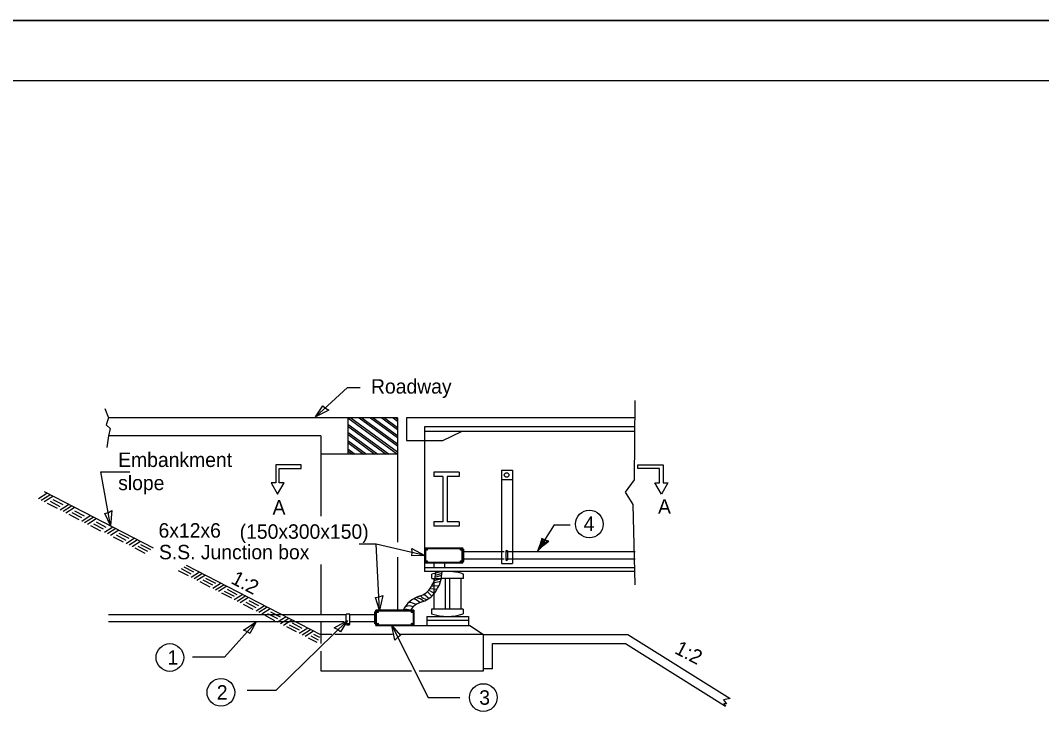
# Model space of a CAD drawing. Extents: x 2400451 to 2402551, y 420853 to 421881.
# Drawn here: x 2401320.3 to 2401489.8, y 421314.6 to 421431.1 of the extents above; entities that cross this region are included whole.
import ezdxf

# ---------------------------------------------------------------- set-up
doc = ezdxf.new("R2010")
doc.units = 0
for name, color, linetype in [('Design_EX_Roadway Notes', 7, 'Continuous'), ('Level 48', 7, 'Continuous'), ('Sheets_50 Reference Boundary', 7, 'Continuous'), ('Sheets_General Details', 7, 'Continuous'), ('Sheets_Printer Plotting Border', 7, 'Continuous'), ('Topo_Building', 7, 'Continuous')]:
    doc.layers.add(name, color=color, linetype=linetype)

msp = doc.modelspace()

# ---------------------------------------------------------------- linework, layer by layer
at = {"layer": 'Design_EX_Roadway Notes'}
for p, q in [((2401369.31, 421365.2), (2401374.58, 421370.09)), ((2401374.58, 421370.09), (2401376.73, 421370.09)), ((2401366.88, 421357.23), (2401362.68, 421357.23)), ((2401362.68, 421357.23), (2401362.68, 421354.23)), ((2401363.28, 421354.23), (2401363.28, 421356.63)), ((2401363.28, 421356.63), (2401366.88, 421356.63)), ((2401366.88, 421356.63), (2401366.88, 421357.23)), ((2401422.81, 421356.63), (2401422.81, 421357.23)), ((2401422.81, 421357.23), (2401427.01, 421357.23)), ((2401426.41, 421356.63), (2401422.81, 421356.63)), ((2401426.41, 421354.23), (2401426.41, 421356.63)), ((2401427.01, 421357.23), (2401427.01, 421354.23)), ((2401335.23, 421347.17), (2401333.65, 421356.1)), ((2401333.65, 421356.1), (2401338.45, 421356.1)), ((2401362.68, 421354.23), (2401361.9, 421354.23)), ((2401361.9, 421354.23), (2401362.98, 421352.35)), ((2401362.98, 421352.35), (2401364.06, 421354.23)), ((2401364.06, 421354.23), (2401363.28, 421354.23)), ((2401426.71, 421352.35), (2401425.63, 421354.23)), ((2401425.63, 421354.23), (2401426.41, 421354.23)), ((2401427.79, 421354.23), (2401426.71, 421352.35)), ((2401427.01, 421354.23), (2401427.79, 421354.23)), ((2401408.91, 421347.26), (2401406.16, 421342.91)), ((2401408.91, 421347.26), (2401411.56, 421347.26)), ((2401379.35, 421344.09), (2401376.52, 421344.09)), ((2401379.9, 421333.1), (2401379.35, 421344.09)), ((2401387.46, 421342.16), (2401379.35, 421344.09)), ((2401359.42, 421331.14), (2401354.16, 421325.3)), ((2401374.58, 421331.38), (2401362.72, 421319.78)), ((2401381.96, 421330.55), (2401387.97, 421318.61)), ((2401354.16, 421325.3), (2401348.89, 421325.3)), ((2401362.72, 421319.78), (2401357.92, 421319.78)), ((2401387.97, 421318.61), (2401393.23, 421318.61))]:
    msp.add_line(p, q, dxfattribs=at)
for points in [[(2401371.52, 421366.34), (2401369.31, 421365.2), (2401370.5, 421367.04), (2401370.96, 421366.66)], [(2401335.47, 421349.65), (2401335.23, 421347.17), (2401334.34, 421349.17), (2401334.9, 421349.35)], [(2401385.28, 421343.36), (2401387.46, 421342.16), (2401385.27, 421342.13), (2401385.33, 421342.72)], [(2401380.44, 421335.54), (2401379.9, 421333.1), (2401379.26, 421335.21), (2401379.84, 421335.31)], [(2401357.31, 421329.8), (2401359.42, 421331.14), (2401358.39, 421329.2), (2401357.9, 421329.54)], [(2401372.4, 421330.18), (2401374.58, 421331.38), (2401373.43, 421329.51), (2401372.96, 421329.88)], [(2401382.44, 421328.11), (2401381.96, 421330.55), (2401383.39, 421328.89), (2401382.9, 421328.56)]]:
    msp.add_lwpolyline(points, close=True, dxfattribs=at)
msp.add_lwpolyline([(2401407.39, 421344.74), (2401406.85, 421344.99), (2401406.57, 421344.07), (2401406.16, 421342.91), (2401407.11, 421343.82), (2401408.01, 421344.58), (2401407.39, 421344.74), (2401407, 421344.86), (2401406.59, 421343.59), (2401407.73, 421344.55), (2401407.19, 421344.64), (2401406.93, 421344.1), (2401407.37, 421344.5)], dxfattribs=at)
for centre in [(2401414.76, 421347.4), (2401345.11, 421325.24), (2401353.58, 421319.44), (2401397.15, 421318.59)]:
    msp.add_circle(centre, 2.3, dxfattribs=at)
at = {"layer": 'Level 48'}
msp.add_lwpolyline([(2401191.31, 421431.06), (2401871.31, 421431.06), (2401871.31, 420991.06), (2401191.31, 420991.06)], close=True, dxfattribs=at)
at = {"layer": 'Sheets_50 Reference Boundary'}
msp.add_lwpolyline([(2401231.31, 421421.06), (2401861.31, 421421.06), (2401861.31, 421021.06), (2401231.31, 421021.06)], close=True, dxfattribs=at)
at = {"layer": 'Sheets_General Details'}
msp.add_line((2401871.31, 421431.06), (2401191.31, 421431.06), dxfattribs=at)
msp.add_lwpolyline([(2401231.31, 421421.06), (2401861.31, 421421.06), (2401861.31, 421001.06), (2401231.31, 421001.06)], close=True, dxfattribs=at)
at = {"layer": 'Sheets_Printer Plotting Border'}
msp.add_lwpolyline([(2401191.31, 420991.06), (2401871.31, 420991.06), (2401871.31, 421431.06), (2401191.31, 421431.06)], close=True, dxfattribs=at)
at = {"layer": 'Topo_Building'}
for p, q in [((2401382.91, 421365.04), (2401334.91, 421365.04)), ((2401374.66, 421365.04), (2401382.91, 421359.04)), ((2401374.66, 421365.04), (2401374.66, 421359.04)), ((2401375.13, 421365.04), (2401382.91, 421359.38)), ((2401376.54, 421365.04), (2401382.91, 421360.4)), ((2401377, 421365.04), (2401382.91, 421360.74)), ((2401378.42, 421365.04), (2401382.91, 421361.77)), ((2401378.88, 421365.04), (2401382.91, 421362.1)), ((2401380.29, 421365.04), (2401382.91, 421363.13)), ((2401380.76, 421365.04), (2401382.91, 421363.47)), ((2401382.17, 421365.04), (2401382.91, 421364.49)), ((2401382.64, 421365.04), (2401382.91, 421364.84)), ((2401382.91, 421365.04), (2401382.91, 421344.42)), ((2401422.38, 421365.04), (2401384.41, 421365.04)), ((2401384.41, 421365.04), (2401384.41, 421361.29)), ((2401374.66, 421364.01), (2401381.5, 421359.04)), ((2401374.66, 421363.67), (2401381.04, 421359.04)), ((2401422.38, 421363.54), (2401387.41, 421363.54)), ((2401387.41, 421363.54), (2401387.41, 421342.99)), ((2401370.16, 421362.04), (2401334.91, 421362.04)), ((2401370.16, 421362.04), (2401370.16, 421348.73)), ((2401374.66, 421362.65), (2401379.63, 421359.04)), ((2401374.66, 421362.31), (2401379.16, 421359.04)), ((2401422.38, 421362.79), (2401387.41, 421362.79)), ((2401390.41, 421361.29), (2401393.55, 421362.79)), ((2401374.66, 421361.28), (2401377.75, 421359.04)), ((2401374.66, 421360.94), (2401377.28, 421359.04)), ((2401374.66, 421359.92), (2401375.87, 421359.04)), ((2401384.41, 421361.29), (2401390.41, 421361.29)), ((2401382.91, 421359.04), (2401370.16, 421359.04)), ((2401374.66, 421359.58), (2401375.41, 421359.04)), ((2401393.11, 421356.04), (2401388.91, 421356.04)), ((2401388.91, 421356.04), (2401388.91, 421355.29)), ((2401390.41, 421355.29), (2401388.91, 421355.29)), ((2401390.41, 421355.29), (2401390.41, 421347.79)), ((2401391.16, 421355.29), (2401391.16, 421347.79)), ((2401393.11, 421355.29), (2401391.16, 421355.29)), ((2401393.11, 421356.04), (2401393.11, 421355.29)), ((2401400.18, 421356.33), (2401400.18, 421340.88)), ((2401400.18, 421356.33), (2401401.98, 421356.33)), ((2401400.18, 421354.83), (2401401.98, 421354.83)), ((2401401.98, 421356.33), (2401401.98, 421340.88)), ((2401323.29, 421351.65), (2401324.68, 421352.54)), ((2401323.77, 421351.39), (2401325.17, 421352.28)), ((2401324.27, 421351.14), (2401325.66, 421352.03)), ((2401342.39, 421343.39), (2401324.32, 421352.77)), ((2401326.88, 421349.78), (2401328.27, 421350.67)), ((2401327.37, 421349.53), (2401328.76, 421350.42)), ((2401327.86, 421349.27), (2401329.25, 421350.16)), ((2401330.47, 421347.91), (2401331.87, 421348.8)), ((2401330.96, 421347.66), (2401332.36, 421348.55)), ((2401331.45, 421347.41), (2401332.85, 421348.3)), ((2401334.25, 421346.07), (2401335.65, 421346.96)), ((2401334.74, 421345.81), (2401336.14, 421346.7)), ((2401335.23, 421345.55), (2401336.63, 421346.45)), ((2401388.91, 421347.79), (2401388.91, 421347.04)), ((2401390.41, 421347.79), (2401388.91, 421347.79)), ((2401393.11, 421347.04), (2401388.91, 421347.04)), ((2401393.11, 421347.79), (2401391.16, 421347.79)), ((2401393.11, 421347.79), (2401393.11, 421347.04)), ((2401337.85, 421344.2), (2401339.24, 421345.09)), ((2401338.34, 421343.94), (2401339.73, 421344.84)), ((2401338.83, 421343.69), (2401340.22, 421344.58)), ((2401387.41, 421343.47), (2401393.75, 421343.47)), ((2401387.41, 421343.47), (2401387.41, 421340.91)), ((2401387.54, 421343.34), (2401393.62, 421343.34)), ((2401387.54, 421343.34), (2401387.54, 421341.04)), ((2401393.62, 421341.04), (2401393.62, 421343.34)), ((2401393.75, 421340.91), (2401393.75, 421343.47)), ((2401393.75, 421343.21), (2401393.91, 421343.21)), ((2401393.75, 421343.03), (2401393.91, 421343.03)), ((2401393.91, 421341.2), (2401393.91, 421343.21)), ((2401393.91, 421342.83), (2401400.63, 421342.83)), ((2401400.86, 421342.95), (2401400.86, 421341.45)), ((2401400.93, 421342.83), (2401422.38, 421342.83)), ((2401401.16, 421342.95), (2401401.16, 421341.45)), ((2401382.91, 421341.93), (2401382.91, 421333.15)), ((2401393.75, 421341.37), (2401393.91, 421341.37)), ((2401393.75, 421341.2), (2401393.91, 421341.2)), ((2401393.91, 421341.63), (2401400.62, 421341.63)), ((2401400.93, 421341.63), (2401422.38, 421341.63)), ((2401370.15, 421328.98), (2401347.88, 421340.54)), ((2401348.62, 421338.6), (2401350.02, 421339.49)), ((2401370.16, 421340.66), (2401370.16, 421332.34)), ((2401387.41, 421340.91), (2401387.41, 421339.54)), ((2401393.75, 421340.91), (2401387.41, 421340.91)), ((2401422.38, 421340.14), (2401387.41, 421340.14)), ((2401422.38, 421339.54), (2401387.41, 421339.54)), ((2401393.62, 421341.04), (2401387.54, 421341.04)), ((2401389.59, 421341.04), (2401387.54, 421341.04)), ((2401388.93, 421341.02), (2401388.93, 421340.17)), ((2401389.7, 421341.04), (2401389.7, 421340.91)), ((2401389.95, 421341.04), (2401389.95, 421340.91)), ((2401390.73, 421341.02), (2401390.73, 421340.14)), ((2401391.91, 421341.04), (2401391.91, 421340.91)), ((2401392.16, 421341.04), (2401392.16, 421340.91)), ((2401400.18, 421340.88), (2401401.98, 421340.88)), ((2401349.12, 421338.35), (2401350.51, 421339.24)), ((2401349.6, 421338.09), (2401351, 421338.98)), ((2401388.61, 421338.34), (2401388.61, 421339.09)), ((2401388.61, 421338.34), (2401390.17, 421338.34)), ((2401388.99, 421333.25), (2401388.99, 421338.34)), ((2401388.99, 421337.68), (2401390.08, 421337.93)), ((2401389, 421338.02), (2401390.18, 421338.37)), ((2401389.17, 421338.59), (2401390.27, 421338.91)), ((2401389.21, 421338.93), (2401390.29, 421339.24)), ((2401393.86, 421338.34), (2401390.17, 421338.34)), ((2401390.86, 421333.25), (2401390.86, 421338.34)), ((2401391.61, 421333.25), (2401391.61, 421338.34)), ((2401393.49, 421333.25), (2401393.49, 421338.34)), ((2401393.86, 421338.34), (2401393.86, 421339.09)), ((2401393.86, 421338.34), (2401393.86, 421338.34)), ((2401352.22, 421336.74), (2401353.61, 421337.63)), ((2401352.71, 421336.48), (2401354.1, 421337.37)), ((2401353.2, 421336.23), (2401354.59, 421337.12)), ((2401387.88, 421336.13), (2401388.56, 421335.47)), ((2401388.19, 421336.36), (2401388.99, 421335.92)), ((2401388.45, 421336.7), (2401388.99, 421336.65)), ((2401388.67, 421337.12), (2401388.99, 421337.14)), ((2401388.93, 421337.67), (2401388.99, 421337.68)), ((2401388.99, 421337.14), (2401389.79, 421337.2)), ((2401388.99, 421336.65), (2401389.45, 421336.6)), ((2401355.81, 421334.87), (2401357.21, 421335.76)), ((2401356.3, 421334.62), (2401357.7, 421335.51)), ((2401356.79, 421334.36), (2401358.19, 421335.25)), ((2401387.38, 421335.73), (2401388.14, 421335.06)), ((2401388.99, 421335.92), (2401389.02, 421335.9)), ((2401359.41, 421333.01), (2401360.8, 421333.9)), ((2401359.89, 421332.75), (2401361.29, 421333.64)), ((2401360.38, 421332.5), (2401361.78, 421333.39)), ((2401379.13, 421330.83), (2401379.13, 421332.83)), ((2401379.28, 421332.83), (2401379.13, 421332.83)), ((2401379.28, 421332.66), (2401379.13, 421332.66)), ((2401385.62, 421333.09), (2401379.28, 421333.09)), ((2401379.28, 421330.54), (2401379.28, 421333.09)), ((2401385.49, 421332.96), (2401379.41, 421332.96)), ((2401379.41, 421330.66), (2401379.41, 421332.96)), ((2401385.49, 421332.96), (2401385.49, 421330.66)), ((2401385.62, 421333.09), (2401385.62, 421330.54)), ((2401393.81, 421333.25), (2401388.56, 421333.25)), ((2401388.56, 421333.25), (2401388.56, 421332.5)), ((2401393.81, 421333.25), (2401393.81, 421332.5)), ((2401363.61, 421332.34), (2401334.91, 421332.34)), ((2401365.94, 421331.14), (2401334.91, 421331.14)), ((2401363, 421331.14), (2401364.39, 421332.03)), ((2401363.49, 421330.89), (2401364.88, 421331.78)), ((2401374.36, 421332.34), (2401363.72, 421332.34)), ((2401363.98, 421330.63), (2401365.37, 421331.52)), ((2401373.99, 421331.14), (2401366, 421331.14)), ((2401370.16, 421331.14), (2401370.16, 421327.58)), ((2401374.36, 421331.34), (2401374.36, 421332.41)), ((2401374.96, 421330.7), (2401374.96, 421332.41)), ((2401379.13, 421332.34), (2401374.96, 421332.34)), ((2401379.09, 421331.14), (2401374.96, 421331.14)), ((2401379.28, 421331), (2401379.13, 421331)), ((2401387.79, 421332.04), (2401394.69, 421332.04)), ((2401387.79, 421332.04), (2401387.79, 421330.54)), ((2401387.79, 421331.44), (2401394.69, 421331.44)), ((2401394.69, 421332.04), (2401394.69, 421330.54)), ((2401366.59, 421329.28), (2401367.99, 421330.17)), ((2401367.08, 421329.02), (2401368.48, 421329.91)), ((2401367.57, 421328.77), (2401368.96, 421329.66)), ((2401374.36, 421330.91), (2401374.36, 421330.92)), ((2401374.36, 421330.91), (2401374.98, 421330.91)), ((2401379.28, 421330.83), (2401379.13, 421330.83)), ((2401379.28, 421330.54), (2401385.62, 421330.54)), ((2401379.41, 421330.66), (2401385.49, 421330.66)), ((2401379.91, 421330.54), (2401394.91, 421330.54)), ((2401380.88, 421330.66), (2401380.88, 421330.54)), ((2401381.12, 421330.66), (2401381.12, 421330.54)), ((2401383.09, 421330.66), (2401383.09, 421330.54)), ((2401383.33, 421330.66), (2401383.33, 421330.54)), ((2401383.45, 421330.66), (2401385.49, 421330.66)), ((2401394.91, 421330.54), (2401397.16, 421329.04)), ((2401371.98, 421329.04), (2401370.16, 421329.04)), ((2401382.07, 421329.04), (2401372.48, 421329.04)), ((2401397.16, 421329.04), (2401383.28, 421329.04)), ((2401397.16, 421323.04), (2401397.16, 421329.04)), ((2401397.16, 421329.04), (2401421.16, 421329.04)), ((2401421.16, 421329.04), (2401438.15, 421318.43)), ((2401370.16, 421326.3), (2401370.16, 421323.04)), ((2401398.66, 421323.34), (2401398.66, 421327.54)), ((2401398.66, 421327.54), (2401420.73, 421327.54)), ((2401420.73, 421327.54), (2401437.35, 421317.16)), ((2401370.16, 421323.04), (2401385.23, 421323.04)), ((2401386.51, 421323.04), (2401397.16, 421323.04)), ((2401398.66, 421323.34), (2401397.16, 421323.34))]:
    msp.add_line(p, q, dxfattribs=at)
for points in [[(2401334.31, 421366.62), (2401334.91, 421365.04), (2401334.54, 421363.88), (2401335.19, 421363.28), (2401334.91, 421362.04), (2401334.66, 421360.11)], [(2401422.37, 421337.33), (2401422.03, 421350.66), (2401420.75, 421352.7), (2401422.25, 421354.73), (2401422.38, 421367.91)], [(2401325.69, 421351.48), (2401327.32, 421350.63)], [(2401324.76, 421350.88), (2401326.39, 421350.03)], [(2401325.22, 421351.18), (2401326.85, 421350.33)], [(2401329.28, 421349.61), (2401330.91, 421348.76)], [(2401328.35, 421349.02), (2401329.98, 421348.17)], [(2401328.81, 421349.32), (2401330.44, 421348.47)], [(2401331.94, 421347.15), (2401333.58, 421346.3)], [(2401332.41, 421347.45), (2401334.04, 421346.6)], [(2401332.87, 421347.75), (2401334.5, 421346.9)], [(2401335.72, 421345.3), (2401337.36, 421344.45)], [(2401336.19, 421345.6), (2401337.82, 421344.75)], [(2401336.65, 421345.9), (2401338.29, 421345.05)], [(2401339.32, 421343.43), (2401340.95, 421342.59)], [(2401339.78, 421343.73), (2401341.41, 421342.89)], [(2401340.25, 421344.03), (2401341.88, 421343.18)], [(2401346.5, 421339.71), (2401348.13, 421338.86)], [(2401346.96, 421340.01), (2401348.6, 421339.16)], [(2401347.43, 421340.3), (2401349.06, 421339.45)], [(2401350.09, 421337.84), (2401351.73, 421336.99)], [(2401350.56, 421338.14), (2401352.19, 421337.29)], [(2401351.02, 421338.44), (2401352.66, 421337.59)], [(2401354.15, 421336.28), (2401355.78, 421335.43)], [(2401354.61, 421336.57), (2401356.25, 421335.72)], [(2401353.69, 421335.98), (2401355.32, 421335.13)], [(2401357.74, 421334.41), (2401359.38, 421333.56)], [(2401358.21, 421334.71), (2401359.84, 421333.86)], [(2401357.28, 421334.11), (2401358.91, 421333.27)], [(2401361.8, 421332.84), (2401363.43, 421331.99)], [(2401360.87, 421332.25), (2401362.5, 421331.4)], [(2401361.33, 421332.54), (2401362.97, 421331.7)], [(2401365.39, 421330.98), (2401367.02, 421330.13)], [(2401364.46, 421330.38), (2401366.1, 421329.53)], [(2401364.93, 421330.68), (2401366.56, 421329.83)], [(2401368.06, 421328.52), (2401369.5, 421327.77)], [(2401368.52, 421328.81), (2401369.72, 421328.19)], [(2401368.98, 421329.11), (2401369.94, 421328.61)], [(2401438.15, 421318.43), (2401437.02, 421318.2), (2401437.54, 421317.52), (2401437.06, 421317.58), (2401437.35, 421317.16)]]:
    msp.add_lwpolyline(points, dxfattribs=at)
for centre, radius in [((2401401.01, 421355.56), 0.375), ((2401387.74, 421343.15), 0.082), ((2401393.43, 421343.15), 0.082), ((2401387.74, 421341.22), 0.082), ((2401393.43, 421341.22), 0.082), ((2401379.61, 421332.78), 0.082), ((2401385.29, 421332.78), 0.082), ((2401379.61, 421330.85), 0.082), ((2401385.29, 421330.85), 0.082)]:
    msp.add_circle(centre, radius, dxfattribs=at)
for centre, radius, start, end in [((2401401.01, 421342.77), 0.235, 50.4346, 129.5654), ((2401401.01, 421341.54), 0.174, 210.693, 329.3271), ((2401391.24, 421331.55), 7.98, 96.7176, 109.2044), ((2401384.5, 421339.58), 4.76, 356.3572, 359.4452), ((2401384.5, 421339.58), 5.8, 326.6486, 358.9395), ((2401391.24, 421331.55), 7.98, 70.7956, 96.7727), ((2401391.24, 421331.55), 7.98, 96.7727, 96.785), ((2401384.5, 421339.58), 5.8, 358.9395, 359.5446), ((2401384.5, 421339.58), 4.76, 326.6486, 340.3661), ((2401384.5, 421339.58), 4.76, 340.3661, 356.3572), ((2401385.69, 421338.5), 3.18, 285.1965, 331.184), ((2401385.69, 421338.5), 4.23, 321.2726, 331.184), ((2401387.91, 421331.07), 4.57, 107.6086, 153.2849), ((2401384.48, 421331.19), 3.22, 62.3088, 84.1898), ((2401387.91, 421331.07), 3.52, 107.6055, 144.5241), ((2401385.34, 421333.33), 1.62, 38.8748, 81.2601), ((2401385.22, 421332.1), 3.22, 51.5501, 75.7488), ((2401388.37, 421337.16), 2.37, 225.3231, 254.8516), ((2401385.69, 421338.5), 4.23, 285.1965, 321.2726), ((2401384.24, 421331.37), 1.87, 65.7411, 101.0064), ((2401384.8, 421332.28), 1.52, 63.6553, 114.2997), ((2401374.66, 421330.28), 2.15, 81.9929, 98.0056), ((2401391.19, 421340.34), 8.27, 251.4891, 288.5109), ((2401374.66, 421331.64), 0.99, 252.3672, 287.6362)]:
    msp.add_arc(centre, radius, start, end, dxfattribs=at)

# ---------------------------------------------------------------- texts
at = {"layer": 'Design_EX_Roadway Notes'}
for s, p in [('Roadway', (2401378.5, 421369.07)), ('Embankment', (2401336.53, 421356.88)), ('slope', (2401336.53, 421353.04)), ('A', (2401362.16, 421348.98)), ('A', (2401426.15, 421349.12)), ('4', (2401413.81, 421346.26)), ('6x12x6', (2401343.23, 421345.15)), ('(150x300x150)', (2401356.7, 421344.96)), ('S.S. Junction box', (2401343.3, 421341.55)), ('1', (2401344.73, 421324.04)), ('2', (2401352.9, 421318.24)), ('3', (2401396.47, 421317.39))]:
    msp.add_text(s, height=2.4, dxfattribs=at).set_placement(p)
for p in [(2401355.09, 421337.64), (2401428.73, 421326.02)]:
    msp.add_text('1:2', height=2.4, rotation=332.5631, dxfattribs=at).set_placement(p)

doc.saveas('drawing.dxf')
